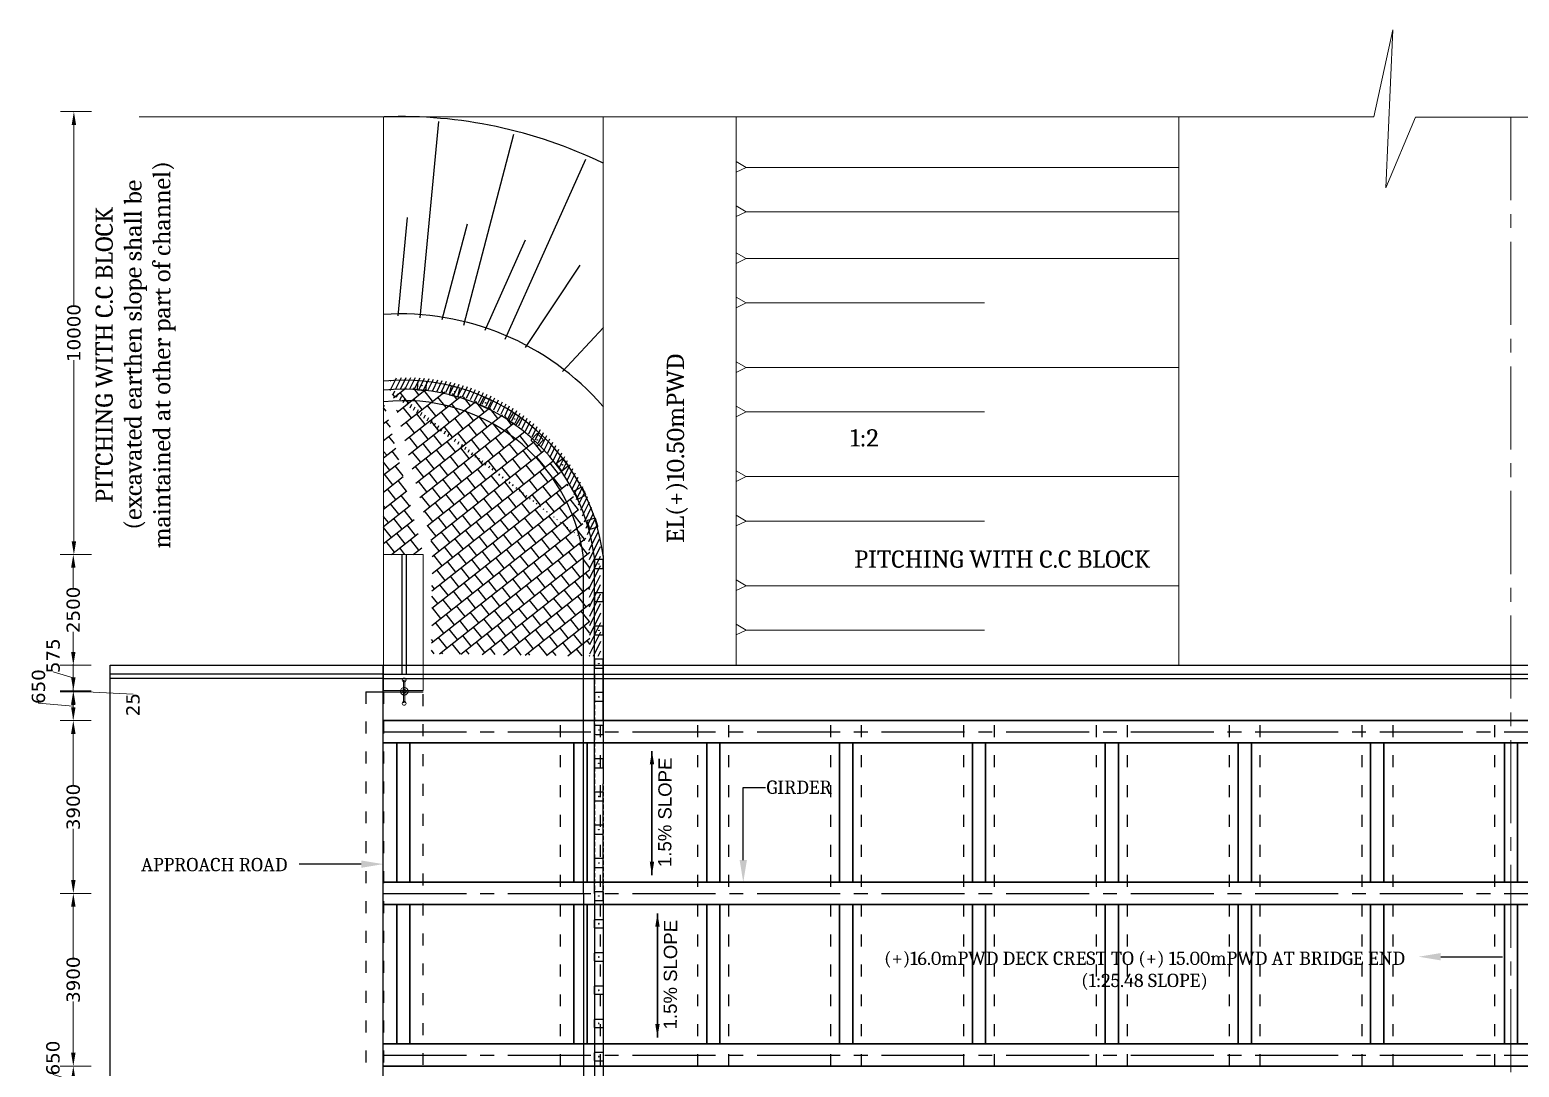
# Model space of a CAD drawing. Header units: millimetres. Extents: x 1475046 to 1606987, y -2702623 to -2509203.
# Drawn here: x 1484894 to 1518529, y -2590998 to -2567577 of the extents above; entities that cross this region are included whole.
import ezdxf
from ezdxf import colors
from ezdxf.entities.mleader import LeaderData, LeaderLine
from ezdxf.math import Vec2, Vec3

# ---------------------------------------------------------------- set-up
doc = ezdxf.new("R2010")
doc.units = ezdxf.units.MM
doc.header["$LTSCALE"] = 25
doc.header["$MEASUREMENT"] = 0
doc.header["$PDMODE"] = 3
for name, pattern in [('ACAD_ISO03W100', [30, 12, -18]), ('CENTER2', [1.125, 0.75, -0.125, 0.125, -0.125]), ('DASHED2', [0.375, 0.25, -0.125])]:
    doc.linetypes.add(name, pattern=pattern)
doc.layers.get('0').update_dxf_attribs({"lineweight": 13})
doc.layers.get('Defpoints').update_dxf_attribs({"color": 230, "lineweight": 9})
for name, color, linetype in [('Brick Wall', 7, 'Continuous'), ('CapBeam', 7, 'DASHED2'), ('Hatch 1', 14, 'Continuous'), ('Precast Post', 8, 'DASHED2'), ('Slope', 14, 'Continuous'), ('SLOPEEARTH', 3, 'Continuous')]:
    doc.layers.add(name, color=color, linetype=linetype)
for name, color, linetype, lineweight in [('COLUMN', 1, 'Continuous', 25), ('DIMEN', 8, 'Continuous', 9), ('grid', 114, 'CENTER2', 20), ('HAJ', 191, 'Continuous', 15), ('Line-1', 7, 'Continuous', 13), ('text', 7, 'Continuous', 18)]:
    doc.layers.add(name, color=color, linetype=linetype, lineweight=lineweight)
doc.styles.add('Arail', font='arial.ttf')
doc.styles.add('DIM', font='isocp3.shx', dxfattribs={"oblique": 10})
doc.styles.get("Standard").update_dxf_attribs({"font": 'swissl.ttf'})
doc.styles.add('swis lt cn bt', font='verdana.ttf')
doc.dimstyles.new('Dim-150', dxfattribs={"dimtxt": 300, "dimasz": 300, "dimexe": 300, "dimexo": 150, "dimgap": 100, "dimtad": 1, "dimdec": 0, "dimzin": 0, "dimdsep": 46, "dimtxsty": 'DIM', "dimblk": 'OBLIQUE', "dimcen": 200, "dimclrd": 5, "dimclre": 5, "dimclrt": 7, "dimadec": 0, "dimazin": 0, "dimtfac": 1, "dimtdec": 0, "dimtmove": 1, "dimatfit": 3, "dimfxl": 1, "dimtolj": 1, "dimtzin": 0, "dimarcsym": 0})
doc.dimstyles.new('meter', dxfattribs={"dimtxt": 150, "dimasz": 5, "dimexe": 3, "dimexo": 4, "dimgap": 1, "dimtad": 1, "dimdec": 0, "dimzin": 0, "dimdsep": 46, "dimtxsty": 'swis lt cn bt', "dimblk": 'OBLIQUE', "dimcen": 3, "dimdle": 3, "dimclrd": 8, "dimclre": 8, "dimclrt": 7, "dimadec": 0, "dimazin": 0, "dimtfac": 1, "dimtdec": 0, "dimtofl": 0, "dimtmove": 1, "dimatfit": 2, "dimldrblk": 'OBLIQUE', "dimfxl": 1, "dimtolj": 1, "dimtzin": 0, "dimlwd": 9, "dimlwe": 9, "dimarcsym": 0})

# ---------------------------------------------------------------- blocks, each defined once
blk = doc.blocks.new('PCP-1')
at = {"linetype": 'Continuous', "ltscale": 5}
blk.add_lwpolyline([(-90, -100), (90, -100), (100, -90), (100, 90), (90, 100), (-90, 100), (-100, 90), (-100, -90)], close=True, dxfattribs=at)
at = {"layer": 'Precast Post', "ltscale": 10}
blk.add_circle((0, 0), 5.06, dxfattribs=at)
blk = doc.blocks.new('*U4')
at = {"layer": 'Precast Post', "ltscale": 10}
blk.add_blockref('PCP-1', (19, 1, 0), dxfattribs=at)
blk = doc.blocks.new('*U5')
at = {"color": 0, "linetype": 'ByBlock', "lineweight": -2, "transparency": 16777216}
blk.add_blockref('*U4', (70, -100, -64), dxfattribs=at)
blk = doc.blocks.new('*U6')
at = {"color": 0, "linetype": 'ByBlock', "lineweight": -2, "transparency": 16777216, "xscale": -1, "rotation": 179.935160625414}
blk.add_blockref('*U5', (-84, -99, 64), dxfattribs=at)
blk = doc.blocks.new('az1')
at = {"layer": 'Hatch 1', "ltscale": 10, "extrusion": (0.007463, 0.010613, 0.999916)}
h = blk.add_hatch(dxfattribs=at)
h.set_pattern_fill('AR-B88', color=0, scale=1.5, angle=38.3189)
h.set_pattern_definition([(38.318853, (368900.66, -1320935.52), (-188.987345, 239.13767), []), (128.318853, (368900.66, -1320935.52), (-308.556178, 144.643994), [304.8, -304.8])])
edge = h.paths.add_edge_path()
edge.add_line((609233, -2283968), (610169, -2287509))
edge.add_line((610169, -2287509), (610151, -2289959))
edge.add_line((610151, -2289959), (613730, -2290009))
edge.add_line((613730, -2290009), (613728, -2287578))
edge.add_ellipse((609587, -2288069), major_axis=(-3367, 2368), ratio=0.999916, start_angle=223.5811, end_angle=310.0431)
at = {"layer": 'Hatch 1', "ltscale": 10}
h = blk.add_hatch(dxfattribs=at)
h.set_pattern_fill('AR-B88', color=0, scale=38, angle=38.318853)
h.paths.add_polyline_path([(609233, -2284137), (609233, -2287589), (610133, -2287589)])
at = {"layer": 'Slope', "ltscale": 15, "extrusion": (0.007463, 0.010613, 0.999916)}
h = blk.add_hatch(dxfattribs=at)
h.set_pattern_fill('ANSI31', color=0, scale=30, angle=18.867)
h.set_pattern_definition([(63.867047, (368954.83, -1320961.56), (-85.513011, 41.953395), [])])
edge = h.paths.add_edge_path()
edge.add_line((609219, -2283799), (609219, -2284063))
edge.add_ellipse((609641, -2288095), major_axis=(-3367, 2368), ratio=0.999916, start_angle=223.5811, end_angle=310.0431, ccw=False)
edge.add_line((613713, -2287489), (613730, -2290010))
edge.add_line((613730, -2290010), (613979, -2290009))
edge.add_line((613979, -2290009), (613963, -2287572))
edge.add_ellipse((612436, -2287517), major_axis=(-1250, 879), ratio=0.999916, start_angle=213.0689, end_angle=217.0842)
edge.add_ellipse((609631, -2288100), major_axis=(-3581, 2519), ratio=0.999916, start_angle=223.4592, end_angle=309.6198)
at = {"layer": 'CapBeam', "color": 0, "ltscale": 10, "extrusion": (0.007463, 0.010613, 0.999916)}
blk.add_line((613998, -2290286, 105), (614198, -2290286, 104), dxfattribs=at)
at = {"layer": 'CapBeam', "color": 0, "ltscale": 10, "extrusion": (0.007466, -1.18412e-14, 0.999972), "elevation": 4585}
for points in [[(613980, -2290286), (613980, -2287739, 0.017522), (613980, -2287632, 0.017522)], [(614180, -2290286), (614180, -2287742, 0.019364), (614179, -2287608, 0.019364)]]:
    blk.add_lwpolyline(points, format="xyb", dxfattribs=at)
at = {"layer": 'Hatch 1', "color": 0, "ltscale": 10, "extrusion": (0.007463, 0.010613, 0.999916)}
for p, q in [((610060, -2282249, -2384), (610472, -2277813, -2434)), ((611039, -2282408, -2390), (612170, -2278100, -2444)), ((611978, -2282725, -2393), (613799, -2278660, -2450)), ((609562, -2282203, -2381), (609768, -2279985, -2406)), ((610555, -2282281, -2387), (611121, -2280127, -2414)), ((611521, -2282521, -2392), (612432, -2280488, -2420)), ((612436, -2282915, -2395), (613666, -2281059, -2423)), ((613273, -2283454, -2395), (614196, -2282462, -2413))]:
    blk.add_line(p, q, dxfattribs=at)
at = {"layer": 'Slope', "color": 0, "ltscale": 15, "extrusion": (0.007463, 0.010613, 0.999916)}
blk.add_line((613675, -2290286, -2346), (613925, -2290286, -2348), dxfattribs=at)
at = {"layer": 'Slope', "color": 0, "ltscale": 15, "extrusion": (0.007466, -1.18412e-14, 0.999972), "elevation": 4585}
blk.add_lwpolyline([(613730, -2290286), (613730, -2287656)], dxfattribs=at)
at = {"layer": 'SLOPEEARTH', "lineweight": -2, "ltscale": 100}
for points, elevation in [([(614193, -2278757), (614171, -2278746, 0.12177), (609241, -2277710, -1.035754)], -89), ([(614196, -2284253), (614182, -2284237, 0.233176), (609228, -2282170, 31.850477)], -31), ([(614199, -2295239), (614198, -2290281), (614197, -2287656, 0.408415), (609236, -2283679, 3.425847)], 191), ([(613998, -2295239), (613997, -2290281), (613995, -2287656, 0.407654), (609236, -2283880, 3.425847)], 191), ([(613749, -2295239), (613748, -2290281), (613747, -2287656, 0.408694), (609236, -2284144, 3.425847)], 191)]:
    blk.add_lwpolyline(points, format="xyb", dxfattribs=dict(at, elevation=elevation))
at = {"color": 0, "linetype": 'ByBlock', "lineweight": -2, "transparency": 16777216, "extrusion": (0.007463, 0.010613, 0.999916), "xscale": -1}
for p, rotation in [((610066, -2283724, -17237), 354.5230794390239), ((610803, -2283858, -17237), 344.951092842385), ((611508, -2284112, -17237), 335.3791062457461), ((612160, -2284480, -17237), 325.8071196491071), ((612688, -2284925, -19690), 316.2351330524681), ((613238, -2285513, -17237), 306.6631464558292), ((613634, -2286149, -17237), 297.0911598591903), ((613918, -2286842, -17237), 287.5191732625513)]:
    blk.add_blockref('*U6', p, dxfattribs=dict(at, rotation=rotation))
at = {"color": 0, "linetype": 'ByBlock', "lineweight": -2, "transparency": 16777216, "extrusion": (0.007463, 0.010613, 0.999916), "rotation": 90.01621968033282}
for name, p in [('*U5', (613979, -2287811, -19657)), ('*U5', (613979, -2288561, -19657)), ('*U5', (613980, -2289311, -19657)), ('*U5', (613980, -2290061, -19657)), ('*U5', (613980, -2290811, -19657)), ('*U4', (614080, -2291491, -19599)), ('*U4', (614080, -2292241, -19599)), ('*U4', (614080, -2292991, -19599)), ('*U4', (614080, -2293741, -19599)), ('*U4', (614081, -2294491, -19599))]:
    blk.add_blockref(name, p, dxfattribs=at)
blk = doc.blocks.new('_Oblique')
at = {"color": 0, "linetype": 'ByBlock', "lineweight": -2}
blk.add_line((-0.5, -0.5), (0.5, 0.5), dxfattribs=at)
blk = doc.blocks.new('*D243')
at = {"layer": 'Defpoints', "color": 0, "ltscale": 100, "transparency": 16777216}
for p in [(1485877, -2590973), (1486712, -2590973), (1486712, -2591623)]:
    blk.add_point(p, dxfattribs=at)
at = {"layer": 'DIMEN', "color": 8, "lineweight": 9, "ltscale": 100, "transparency": 16777216}
for p, q in [((1485419, -2591160), (1485419, -2591158)), ((1485877, -2591298), (1485419, -2591160)), ((1485877, -2591323), (1485877, -2591273))]:
    blk.add_line(p, q, dxfattribs=at)
at = {"layer": 'DIMEN', "color": 5, "lineweight": 9, "ltscale": 100, "transparency": 16777216}
for p, q in [((1486277, -2590973), (1485577, -2590973)), ((1486277, -2591623), (1485577, -2591623))]:
    blk.add_line(p, q, dxfattribs=at)
at = {"layer": 'DIMEN', "color": 8, "ltscale": 100, "transparency": 16777216}
for points in [[(1485827, -2591273), (1485927, -2591273), (1485877, -2590973)], [(1485827, -2591323), (1485927, -2591323), (1485877, -2591623)]]:
    blk.add_solid(points, dxfattribs=at)
at = {"layer": 'DIMEN', "color": 7, "ltscale": 100, "transparency": 16777216, "insert": (1485419, -2590791), "char_height": 300, "attachment_point": 5, "rotation": 90, "style": 'swis lt cn bt'}
blk.add_mtext('\\A1;650', dxfattribs=at)
blk = doc.blocks.new('*D244')
at = {"layer": 'Defpoints', "color": 0, "ltscale": 100, "transparency": 16777216}
for p in [(1485877, -2587073), (1486712, -2587073), (1486712, -2590973)]:
    blk.add_point(p, dxfattribs=at)
at = {"layer": 'DIMEN', "color": 5, "lineweight": 9, "ltscale": 100, "transparency": 16777216}
for p, q in [((1486277, -2587073), (1485577, -2587073)), ((1486277, -2590973), (1485577, -2590973))]:
    blk.add_line(p, q, dxfattribs=at)
at = {"layer": 'DIMEN', "color": 8, "lineweight": 9, "ltscale": 100, "transparency": 16777216}
for p, q in [((1485877, -2587373), (1485877, -2588528)), ((1485877, -2590673), (1485877, -2589518))]:
    blk.add_line(p, q, dxfattribs=at)
at = {"layer": 'DIMEN', "color": 8, "ltscale": 100, "transparency": 16777216}
for points in [[(1485827, -2587373), (1485927, -2587373), (1485877, -2587073)], [(1485827, -2590673), (1485927, -2590673), (1485877, -2590973)]]:
    blk.add_solid(points, dxfattribs=at)
at = {"layer": 'DIMEN', "color": 7, "ltscale": 100, "transparency": 16777216, "insert": (1485877, -2589023), "char_height": 300, "attachment_point": 5, "rotation": 90, "style": 'swis lt cn bt'}
blk.add_mtext('\\A1;3900', dxfattribs=at)
blk = doc.blocks.new('*D245')
at = {"layer": 'Defpoints', "color": 0, "ltscale": 100, "transparency": 16777216}
for p in [(1485877, -2583173), (1486712, -2583173), (1486712, -2587073)]:
    blk.add_point(p, dxfattribs=at)
at = {"layer": 'DIMEN', "color": 5, "lineweight": 9, "ltscale": 100, "transparency": 16777216}
for p, q in [((1486277, -2583173), (1485577, -2583173)), ((1486277, -2587073), (1485577, -2587073))]:
    blk.add_line(p, q, dxfattribs=at)
at = {"layer": 'DIMEN', "color": 8, "lineweight": 9, "ltscale": 100, "transparency": 16777216}
for p, q in [((1485877, -2583473), (1485877, -2584628)), ((1485877, -2586773), (1485877, -2585618))]:
    blk.add_line(p, q, dxfattribs=at)
at = {"layer": 'DIMEN', "color": 8, "ltscale": 100, "transparency": 16777216}
for points in [[(1485827, -2583473), (1485927, -2583473), (1485877, -2583173)], [(1485827, -2586773), (1485927, -2586773), (1485877, -2587073)]]:
    blk.add_solid(points, dxfattribs=at)
at = {"layer": 'DIMEN', "color": 7, "ltscale": 100, "transparency": 16777216, "insert": (1485877, -2585123), "char_height": 300, "attachment_point": 5, "rotation": 90, "style": 'swis lt cn bt'}
blk.add_mtext('\\A1;3900', dxfattribs=at)
blk = doc.blocks.new('*D246')
at = {"layer": 'Defpoints', "color": 0, "ltscale": 100, "transparency": 16777216}
for p in [(1485877, -2582523), (1486712, -2582523), (1486712, -2583173)]:
    blk.add_point(p, dxfattribs=at)
at = {"layer": 'DIMEN', "color": 8, "lineweight": 9, "ltscale": 100, "transparency": 16777216}
for p, q in [((1485091, -2582776), (1485091, -2582774)), ((1485877, -2582848), (1485091, -2582776)), ((1485877, -2582873), (1485877, -2582823))]:
    blk.add_line(p, q, dxfattribs=at)
at = {"layer": 'DIMEN', "color": 5, "lineweight": 9, "ltscale": 100, "transparency": 16777216}
for p, q in [((1486277, -2582523), (1485577, -2582523)), ((1486277, -2583173), (1485577, -2583173))]:
    blk.add_line(p, q, dxfattribs=at)
at = {"layer": 'DIMEN', "color": 8, "ltscale": 100, "transparency": 16777216}
for points in [[(1485827, -2582823), (1485927, -2582823), (1485877, -2582523)], [(1485827, -2582873), (1485927, -2582873), (1485877, -2583173)]]:
    blk.add_solid(points, dxfattribs=at)
at = {"layer": 'DIMEN', "color": 7, "ltscale": 100, "transparency": 16777216, "insert": (1485091, -2582406), "char_height": 300, "attachment_point": 5, "rotation": 90, "style": 'swis lt cn bt'}
blk.add_mtext('\\A1;650', dxfattribs=at)
blk = doc.blocks.new('*D247')
at = {"layer": 'Defpoints', "color": 0, "ltscale": 100, "transparency": 16777216}
for p in [(1485877, -2582497), (1486712, -2582497), (1486712, -2582522)]:
    blk.add_point(p, dxfattribs=at)
at = {"layer": 'DIMEN', "color": 8, "lineweight": 9, "ltscale": 100, "transparency": 16777216}
for p, q in [((1485877, -2582197), (1485877, -2581897)), ((1485877, -2582522), (1485877, -2582497)), ((1485877, -2582509), (1487226, -2582577)), ((1487226, -2582577), (1487226, -2582579)), ((1485877, -2582822), (1485877, -2583122))]:
    blk.add_line(p, q, dxfattribs=at)
at = {"layer": 'DIMEN', "color": 5, "lineweight": 9, "ltscale": 100, "transparency": 16777216}
for p, q in [((1486277, -2582497), (1485577, -2582497)), ((1486277, -2582522), (1485577, -2582522))]:
    blk.add_line(p, q, dxfattribs=at)
at = {"layer": 'DIMEN', "color": 8, "ltscale": 100, "transparency": 16777216}
for points in [[(1485827, -2582197), (1485927, -2582197), (1485877, -2582497)], [(1485827, -2582822), (1485927, -2582822), (1485877, -2582522)]]:
    blk.add_solid(points, dxfattribs=at)
at = {"layer": 'DIMEN', "color": 7, "ltscale": 100, "transparency": 16777216, "insert": (1487226, -2582812), "char_height": 300, "attachment_point": 5, "rotation": 90, "style": 'swis lt cn bt'}
blk.add_mtext('\\A1;25', dxfattribs=at)
blk = doc.blocks.new('*D248')
at = {"layer": 'Defpoints', "color": 0, "ltscale": 100, "transparency": 16777216}
for p in [(1485877, -2581922), (1486712, -2581922), (1486712, -2582497)]:
    blk.add_point(p, dxfattribs=at)
at = {"layer": 'DIMEN', "color": 8, "lineweight": 9, "ltscale": 100, "transparency": 16777216}
for p, q in [((1485877, -2581622), (1485877, -2581322)), ((1485422, -2582073), (1485422, -2582071)), ((1485877, -2582209), (1485422, -2582073)), ((1485877, -2582497), (1485877, -2581922)), ((1485877, -2582797), (1485877, -2583097))]:
    blk.add_line(p, q, dxfattribs=at)
at = {"layer": 'DIMEN', "color": 5, "lineweight": 9, "ltscale": 100, "transparency": 16777216}
for p, q in [((1486277, -2581922), (1485577, -2581922)), ((1486277, -2582497), (1485577, -2582497))]:
    blk.add_line(p, q, dxfattribs=at)
at = {"layer": 'DIMEN', "color": 8, "ltscale": 100, "transparency": 16777216}
for points in [[(1485827, -2581622), (1485927, -2581622), (1485877, -2581922)], [(1485827, -2582797), (1485927, -2582797), (1485877, -2582497)]]:
    blk.add_solid(points, dxfattribs=at)
at = {"layer": 'DIMEN', "color": 7, "ltscale": 100, "transparency": 16777216, "insert": (1485422, -2581710), "char_height": 300, "attachment_point": 5, "rotation": 90, "style": 'swis lt cn bt'}
blk.add_mtext('\\A1;575', dxfattribs=at)
blk = doc.blocks.new('*D249')
at = {"layer": 'Defpoints', "color": 0, "ltscale": 100, "transparency": 16777216}
for p in [(1485877, -2579423), (1486712, -2579423), (1486712, -2581923)]:
    blk.add_point(p, dxfattribs=at)
at = {"layer": 'DIMEN', "color": 5, "lineweight": 9, "ltscale": 100, "transparency": 16777216}
for p, q in [((1486277, -2579423), (1485577, -2579423)), ((1486277, -2581923), (1485577, -2581923))]:
    blk.add_line(p, q, dxfattribs=at)
at = {"layer": 'DIMEN', "color": 8, "lineweight": 9, "ltscale": 100, "transparency": 16777216}
for p, q in [((1485877, -2579723), (1485877, -2580177)), ((1485877, -2581623), (1485877, -2581169))]:
    blk.add_line(p, q, dxfattribs=at)
at = {"layer": 'DIMEN', "color": 8, "ltscale": 100, "transparency": 16777216}
for points in [[(1485827, -2579723), (1485927, -2579723), (1485877, -2579423)], [(1485827, -2581623), (1485927, -2581623), (1485877, -2581923)]]:
    blk.add_solid(points, dxfattribs=at)
at = {"layer": 'DIMEN', "color": 7, "ltscale": 100, "transparency": 16777216, "insert": (1485877, -2580673), "char_height": 300, "attachment_point": 5, "rotation": 90, "style": 'swis lt cn bt'}
blk.add_mtext('\\A1;2500', dxfattribs=at)
blk = doc.blocks.new('*D320')
at = {"layer": 'Defpoints', "color": 0, "ltscale": 100, "transparency": 16777216}
for p in [(1485890, -2569423), (1487368, -2569423), (1486712, -2579423)]:
    blk.add_point(p, dxfattribs=at)
at = {"layer": 'DIMEN', "color": 5, "lineweight": 9, "ltscale": 100, "transparency": 16777216}
for p, q in [((1486290, -2569423), (1485590, -2569423)), ((1486290, -2579423), (1485590, -2579423))]:
    blk.add_line(p, q, dxfattribs=at)
at = {"layer": 'DIMEN', "color": 8, "lineweight": 9, "ltscale": 100, "transparency": 16777216}
for p, q in [((1485890, -2569723), (1485890, -2573807)), ((1485890, -2579123), (1485890, -2575038))]:
    blk.add_line(p, q, dxfattribs=at)
at = {"layer": 'DIMEN', "color": 8, "ltscale": 100, "transparency": 16777216}
for points in [[(1485840, -2569723), (1485940, -2569723), (1485890, -2569423)], [(1485840, -2579123), (1485940, -2579123), (1485890, -2579423)]]:
    blk.add_solid(points, dxfattribs=at)
at = {"layer": 'DIMEN', "color": 7, "ltscale": 100, "transparency": 16777216, "insert": (1485890, -2574423), "char_height": 300, "attachment_point": 5, "rotation": 90, "style": 'swis lt cn bt'}
blk.add_mtext('\\A1;10000', dxfattribs=at)

msp = doc.modelspace()

# ---------------------------------------------------------------- linework, layer by layer
at = {"color": 2, "linetype": 'CENTER2', "lineweight": 0, "ltscale": 100}
msp.add_line((1518343.1, -2569550.7), (1518343.1, -2604586.3), dxfattribs=at)
at = {"ltscale": 100}
for p, q in [((1493336, -2582773.5), (1493336, -2582258.7)), ((1493361.8, -2582773.5), (1493361.8, -2582258.7))]:
    msp.add_line(p, q, dxfattribs=at)
at = {"color": 2, "linetype": 'CENTER2', "lineweight": -2, "ltscale": 100}
for p, q in [((1492879.9, -2583422.8), (1543783.9, -2583422.8)), ((1492879.9, -2587072.8), (1543783.9, -2587072.8)), ((1492879.9, -2590722.8), (1543783.9, -2590722.8))]:
    msp.add_line(p, q, dxfattribs=at)
at = {"ltscale": 100}
for centre, radius in [((1493349.8, -2582511.3), 85.8), ((1493349.8, -2582257.5), 42.9), ((1493349.8, -2582511.3), 42.9), ((1493349.8, -2582783.1), 42.9)]:
    msp.add_circle(centre, radius, dxfattribs=at)
at = {"layer": 'Brick Wall', "color": 8, "linetype": 'DASHED2', "ltscale": 15, "extrusion": (0.007466, -1.18412e-14, 0.999972), "elevation": 11182.2}
msp.add_lwpolyline([(1497352.5, -2582115), (1497351.4, -2587072.5)], dxfattribs=at)
at = {"layer": 'CapBeam', "color": 8, "linetype": 'DASHED2', "ltscale": 15, "extrusion": (0.007466, -1.18412e-14, 0.999972), "elevation": 11182.2}
for points in [[(1497602.2, -2582115.1), (1497601.3, -2587072.6)], [(1497802.2, -2582115.1), (1497801.3, -2587072.7)]]:
    msp.add_lwpolyline(points, dxfattribs=at)
at = {"layer": 'COLUMN', "lineweight": 20, "ltscale": 100}
for p, q in [((1492879.9, -2582496.6), (1492879.9, -2579422.8)), ((1492879.9, -2579422.8), (1493779.9, -2579422.8)), ((1493779.9, -2579422.8), (1493779.9, -2582496.6))]:
    msp.add_line(p, q, dxfattribs=at)
at = {"layer": 'COLUMN', "lineweight": 30, "ltscale": 100}
for p, q in [((1543783.9, -2583172.8), (1492879.9, -2583172.8)), ((1543783.9, -2583672.8), (1492879.9, -2583672.8)), ((1543783.9, -2586822.8), (1492879.9, -2586822.8)), ((1543783.9, -2587322.8), (1492879.9, -2587322.8)), ((1543783.9, -2590472.8), (1492879.9, -2590472.8)), ((1492879.9, -2590972.8), (1543783.9, -2590972.8))]:
    msp.add_line(p, q, dxfattribs=at)
at = {"layer": 'COLUMN', "lineweight": 20, "ltscale": 100}
msp.add_lwpolyline([(1492879.9, -2582496.6), (1493779.9, -2582496.6)], dxfattribs=at)
at = {"layer": 'COLUMN', "lineweight": 30, "ltscale": 100}
for points in [[(1493179.9, -2586822.8), (1493479.9, -2586822.8), (1493479.9, -2583672.8), (1493179.9, -2583672.8)], [(1497179.9, -2586822.8), (1497479.9, -2586822.8), (1497479.9, -2583672.8), (1497179.9, -2583672.8)], [(1500179.9, -2586822.8), (1500479.9, -2586822.8), (1500479.9, -2583672.8), (1500179.9, -2583672.8)], [(1503179.9, -2586822.8), (1503479.9, -2586822.8), (1503479.9, -2583672.8), (1503179.9, -2583672.8)], [(1506179.9, -2586822.8), (1506479.9, -2586822.8), (1506479.9, -2583672.8), (1506179.9, -2583672.8)], [(1509179.9, -2586822.8), (1509479.9, -2586822.8), (1509479.9, -2583672.8), (1509179.9, -2583672.8)], [(1512179.9, -2586822.8), (1512479.9, -2586822.8), (1512479.9, -2583672.8), (1512179.9, -2583672.8)], [(1515170.1, -2586822.8), (1515470.1, -2586822.8), (1515470.1, -2583672.8), (1515170.1, -2583672.8)], [(1518193.1, -2586822.8), (1518493.1, -2586822.8), (1518493.1, -2583672.8), (1518193.1, -2583672.8)], [(1493179.9, -2587322.8), (1493479.9, -2587322.8), (1493479.9, -2590472.8), (1493179.9, -2590472.8)], [(1497179.9, -2587322.8), (1497479.9, -2587322.8), (1497479.9, -2590472.8), (1497179.9, -2590472.8)], [(1500179.9, -2587322.8), (1500479.9, -2587322.8), (1500479.9, -2590472.8), (1500179.9, -2590472.8)], [(1503179.9, -2587322.8), (1503479.9, -2587322.8), (1503479.9, -2590472.8), (1503179.9, -2590472.8)], [(1506179.9, -2587322.8), (1506479.9, -2587322.8), (1506479.9, -2590472.8), (1506179.9, -2590472.8)], [(1509179.9, -2587322.8), (1509479.9, -2587322.8), (1509479.9, -2590472.8), (1509179.9, -2590472.8)], [(1512179.9, -2587322.8), (1512479.9, -2587322.8), (1512479.9, -2590472.8), (1512179.9, -2590472.8)], [(1515170.1, -2587322.8), (1515470.1, -2587322.8), (1515470.1, -2590472.8), (1515170.1, -2590472.8)], [(1518193.1, -2587322.8), (1518493.1, -2587322.8), (1518493.1, -2590472.8), (1518193.1, -2590472.8)]]:
    msp.add_lwpolyline(points, close=True, dxfattribs=at)
at = {"layer": 'grid', "linetype": 'ByBlock', "lineweight": 0, "ltscale": 100}
for p, q in [((1492879.9, -2579422.8), (1492879.9, -2569538.6)), ((1497843.1, -2581922.8), (1497843.1, -2569538.6)), ((1500843.1, -2569538.6), (1500843.1, -2581922.8)), ((1510843.1, -2581922.8), (1510843.1, -2569538.6)), ((1510843.1, -2581922.8), (1510843.1, -2571064.1))]:
    msp.add_line(p, q, dxfattribs=at)
for points in [[(1487363.8, -2569538.6), (1515246.7, -2569538.6), (1515674, -2567577), (1515514.5, -2571145.4), (1516187.4, -2569550.7), (1543168.9, -2569550.7)], [(1500843.1, -2570552), (1501069, -2570683.2), (1500843.1, -2570792.4), (1501069, -2570683.2), (1510843.1, -2570683.2)], [(1500843.1, -2571553.8), (1501069, -2571685), (1500843.1, -2571794.2), (1501069, -2571685), (1510843.1, -2571685)], [(1500843.1, -2572610.2), (1501069, -2572741.4), (1500843.1, -2572850.6), (1501069, -2572741.4), (1510843.1, -2572741.4)], [(1500843.1, -2573612), (1501069, -2573743.2), (1500843.1, -2573852.4), (1501069, -2573743.2), (1506456, -2573743.2)], [(1500843.1, -2575072.1), (1501069, -2575203.3), (1500843.1, -2575312.5), (1501069, -2575203.3), (1510843.1, -2575203.3)], [(1500843.1, -2576073.9), (1501069, -2576205.1), (1500843.1, -2576314.3), (1501069, -2576205.1), (1506456, -2576205.1)], [(1500843.1, -2577534), (1501069, -2577665.2), (1500843.1, -2577774.4), (1501069, -2577665.2), (1510843.1, -2577665.2)], [(1500843.1, -2578535.8), (1501069, -2578667), (1500843.1, -2578776.2), (1501069, -2578667), (1506456, -2578667)], [(1500843.1, -2579995.9), (1501069, -2580127.1), (1500843.1, -2580236.3), (1501069, -2580127.1), (1510843.1, -2580127.1)], [(1500843.1, -2580997.7), (1501069, -2581128.9), (1500843.1, -2581238.1), (1501069, -2581128.9), (1506456, -2581128.9)]]:
    msp.add_lwpolyline(points, dxfattribs=at)
at = {"layer": 'Line-1', "lineweight": -2, "ltscale": 100}
for p, q in [((1493299.8, -2582122.8), (1493299.8, -2579422.8)), ((1493399.8, -2582122.8), (1493399.8, -2579422.8)), ((1492864.7, -2582122.8), (1486712.2, -2582122.8)), ((1492864.7, -2582222.8), (1486712.2, -2582222.8))]:
    msp.add_line(p, q, dxfattribs=at)
msp.add_lwpolyline([(1492879.9, -2581922.8), (1543783.9, -2581922.8)], dxfattribs=at)
for points in [[(1492879.9, -2582122.8, 0.0000731), (1492882.1, -2582122.8), (1543783.9, -2582122.8)], [(1492879.9, -2582222.8, 0.0001078), (1492883.2, -2582222.8), (1543783.9, -2582222.8)]]:
    msp.add_lwpolyline(points, format="xyb", dxfattribs=at)
at = {"layer": 'SLOPEEARTH', "linetype": 'ACAD_ISO03W100', "lineweight": -2, "ltscale": 0.9}
for p, q in [((1492479.9, -2582521.7), (1492479.9, -2591622.8)), ((1492879.8, -2582521.7), (1492879.9, -2591622.8)), ((1493779.9, -2591622.8), (1493779.8, -2582521.8)), ((1496879.9, -2590972.8), (1496879.9, -2583172.8)), ((1497779.9, -2590972.8), (1497779.9, -2583172.8)), ((1499979.9, -2590972.8), (1499979.9, -2583172.8)), ((1500679.9, -2590972.8), (1500679.9, -2583172.8)), ((1502979.9, -2590972.8), (1502979.9, -2583172.8)), ((1503679.9, -2590972.8), (1503679.9, -2583172.8)), ((1505983.7, -2590972.8), (1505983.7, -2583172.8)), ((1506679.9, -2590972.8), (1506679.9, -2583172.8)), ((1508983.7, -2590972.8), (1508983.7, -2583172.8)), ((1509679.9, -2590972.8), (1509679.9, -2583172.8)), ((1511983.7, -2590972.8), (1511983.7, -2583172.8)), ((1512679.9, -2590972.8), (1512679.9, -2583172.8)), ((1514983.7, -2590972.8), (1514983.7, -2583172.8)), ((1515679.9, -2590972.8), (1515679.9, -2583172.8)), ((1517979.9, -2590972.8), (1517979.9, -2583172.8))]:
    msp.add_line(p, q, dxfattribs=at)
at = {"layer": 'SLOPEEARTH', "lineweight": -2, "ltscale": 100}
msp.add_lwpolyline([(1486712.2, -2581922.8), (1492864.7, -2581922.8), (1492864.7, -2592222.8), (1486712.2, -2592222.8)], close=True, dxfattribs=at)
for points in [[(1497843.1, -2583172.8), (1497843.1, -2581922.8)], [(1492479.9, -2582521.7), (1493779.9, -2582521.8)]]:
    msp.add_lwpolyline(points, dxfattribs=at)

# ---------------------------------------------------------------- block references
at = {"color": 0, "linetype": 'ByBlock', "lineweight": -2, "transparency": 16777216, "extrusion": (0.007463, 0.010613, 0.999916), "rotation": 90.01621968033282}
msp.add_blockref('*U4', (1497702.9, -2587128.7, -16101.6), dxfattribs=at)
at = {"layer": 'SLOPEEARTH', "lineweight": -2, "rotation": 359.9713339417599}
msp.add_blockref('az1', (884795.3, -291528.3), dxfattribs=at)
at = {"layer": 'SLOPEEARTH', "lineweight": -2, "xscale": -1, "rotation": 180}
msp.add_blockref('az1', (883646.8, -4882310.7), dxfattribs=at)

# ---------------------------------------------------------------- texts
at = {"layer": 'DIMEN', "ltscale": 100, "char_height": 300, "width": 12773.656, "attachment_point": 7}
for s, insert in [('\\pxqc,t0.11905;{\\fCambria|b0|i0|c0|p18;\\C0;APPROACH ROAD}', (1482671.7, -2586577.1)), ('\\pxqc,t0.11905;{\\fCambria|b0|i0|c0|p18;\\C0;(+)16.0mPWD DECK CREST TO (+) 15.00mPWD AT BRIDGE END\\P(1:25.48 SLOPE)}', (1503679.9, -2589253.6))]:
    msp.add_mtext(s, dxfattribs=dict(at, insert=insert))
at = {"layer": 'HAJ', "ltscale": 15, "char_height": 390, "attachment_point": 7, "rotation": 90}
for s, insert, width in [('\\pxqc,t0.11905;{\\fCambria|b0|i0|c0|p18;PITCHING WITH C.C BLOCK\\P(excavated earthen slope shall be maintained at other part of channel)}', (1488191.2, -2579745.4), 9661.156), ('\\pxt0.11905;{\\fCambria|b0|i0|c0|p18;EL(+)10.50mPWD }', (1499754.8, -2579159.1), 16053.837)]:
    msp.add_mtext(s, dxfattribs=dict(at, insert=insert, width=width))
at = {"layer": 'HAJ', "ltscale": 15, "attachment_point": 7}
for s, insert, char_height, width in [('\\pxt0.11905;{\\fCambria|b0|i0|c0|p18;1:2}', (1503422.3, -2576987.5), 390, 16053.837), ('\\pxt0.11905;{\\fCambria|b0|i0|c0|p18;PITCHING WITH C.C BLOCK}', (1503511.5, -2579726.4), 390, 16053.837), ('\\pxt0.11905;{\\fCambria|b0|i0|c0|p18;GIRDER}', (1501531.8, -2584829.4), 300, 12349.105)]:
    msp.add_mtext(s, dxfattribs=dict(at, insert=insert, char_height=char_height, width=width))
at = {"layer": 'text', "lineweight": 15, "ltscale": 100, "extrusion": (0.000859179, 0.012476, 0.999922), "char_height": 300, "width": 12034.425, "attachment_point": 8, "text_direction": (0.004039, 0.999914, -0.012479), "style": 'Arail'}
for insert in [(1499390.2, -2585244.1), (1499514.5, -2588908.8)]:
    msp.add_mtext('1.5% SLOPE', dxfattribs=dict(at, insert=insert))

# ---------------------------------------------------------------- dimensions: what is measured, and where the dimension line sits
at = {"layer": 'DIMEN', "ltscale": 100}
for base, p1, p2, picture, middle in [((1485889.9, -2569422.6), (1486712.2, -2579422.8), (1487367.7, -2569422.6), '*D320', (1485889.9, -2574422.7)), ((1485876.8, -2579422.8), (1486712.2, -2581922.8), (1486712.2, -2579422.8), '*D249', (1485876.8, -2580672.8)), ((1485876.8, -2581921.8), (1486712.2, -2582496.6), (1486712.1, -2581921.8), '*D248', (1485422.1, -2582069.8)), ((1485876.8, -2583172.8), (1486712.2, -2587072.8), (1486712.2, -2583172.8), '*D245', (1485876.8, -2585122.8)), ((1485876.8, -2587072.8), (1486712.2, -2590972.8), (1486712.2, -2587072.8), '*D244', (1485876.8, -2589022.8)), ((1485876.8, -2590972.8), (1486712.2, -2591622.8), (1486712.2, -2590972.8), '*D243', (1485419.1, -2591157.5))]:
    dim = msp.add_linear_dim(base=base, p1=p1, p2=p2, angle=90, dimstyle='meter', override={"dimtxt": 300, "dimasz": 300, "dimexe": 300, "dimtad": 0, "dimpost": '', "dimsah": 1, "dimdle": 20, "dimclre": 5, "dimfxl": 400, "dimfxlon": 1}, dxfattribs=at)
    dim.commit()
    dim.dimension.update_dxf_attribs({"geometry": picture, "text_midpoint": middle})
for base, p1, p2, picture, middle in [((1485876.8, -2582522.7), (1486712.2, -2583172.8), (1486712.1, -2582522.7), '*D246', (1485091, -2582772.6)), ((1485876.8, -2582496.6), (1486712.2, -2582521.7), (1486712.2, -2582496.6), '*D247', (1487226, -2582580.5))]:
    dim = msp.add_linear_dim(base=base, p1=p1, p2=p2, angle=90, dimstyle='meter', override={"dimtxt": 300, "dimasz": 300, "dimexe": 300, "dimtad": 0, "dimpost": '', "dimsah": 1, "dimdle": 20, "dimclre": 5, "dimfxl": 400, "dimfxlon": 1}, dxfattribs=at)
    dim.commit()
    dim.dimension.update_dxf_attribs({"geometry": picture, "text_midpoint": middle, "dimtype": 160})

# ---------------------------------------------------------------- leaders
at = {"layer": 'grid', "linetype": 'ByBlock', "lineweight": -2, "ltscale": 100}
ml = msp.add_multileader_mtext('Standard', dxfattribs=at)
ml.set_content('', color=256)
ml.set_leader_properties()
ml.build(insert=Vec2(0, 0))
ml.multileader.update_dxf_attribs({"text_right_attachment_type": 6, "dogleg_length": 500, "arrow_head_size": 500})
ctx = ml.context
ctx.base_point, ctx.char_height, ctx.arrow_head_size, ctx.landing_gap_size, ctx.plane_origin = Vec3(1501506.3, -2584681.2), 0.18, 500, 0.09, Vec3(1501006.3, -2586822.8)
ctx.right_attachment = 6
notes = []
notes.append((ctx, [(0, (1, 1, 0), (1501006.3, -2584681.2), (1, 0), 500, [(0, [(1501006.3, -2586822.8)], 0, [])])]))
ctx.mtext.insert, ctx.mtext.flow_direction = Vec3(1501506.4, -2584681.1), 5
at = {"layer": 'grid', "linetype": 'ByBlock', "lineweight": 0, "ltscale": 100}
ml = msp.add_multileader_mtext('Standard', dxfattribs=at)
ml.set_content('', color=256)
ml.set_leader_properties()
ml.build(insert=Vec2(0, 0))
ml.multileader.update_dxf_attribs({"text_right_attachment_type": 6, "dogleg_length": 500, "arrow_head_size": 500})
ctx = ml.context
ctx.base_point, ctx.char_height, ctx.arrow_head_size, ctx.landing_gap_size, ctx.plane_origin = Vec3(1490979.6, -2586413.5), 0.18, 500, 0.09, Vec3(1491479.8, -2587975.2)
ctx.right_attachment, ctx.text_align_type = 6, 2
notes.append((ctx, [(0, (1, 1, 0), (1491479.8, -2586413.5), (-1, 0), 500, [(0, [(1492879.8, -2586413.2)], 0, [])])]))
ctx.mtext.insert, ctx.mtext.alignment, ctx.mtext.flow_direction = Vec3(1490979.7, -2586413.4), 3, 5
ml = msp.add_multileader_mtext('Standard', dxfattribs=at)
ml.set_content('', color=256)
ml.set_leader_properties()
ml.build(insert=Vec2(0, 0))
ml.multileader.update_dxf_attribs({"text_right_attachment_type": 6, "dogleg_length": 500, "arrow_head_size": 500})
ctx = ml.context
ctx.base_point, ctx.char_height, ctx.arrow_head_size, ctx.landing_gap_size, ctx.plane_origin = Vec3(1518155.2, -2588503.7), 0.18, 500, 0.09, Vec3(1517655.2, -2590065.3)
ctx.right_attachment = 6
notes.append((ctx, [(0, (1, 1, 0), (1517655.2, -2588503.7), (1, 0), 500, [(0, [(1516255.2, -2588503.3)], 0, [])])]))
ctx.mtext.insert, ctx.mtext.flow_direction = Vec3(1518155.3, -2588503.6), 5
at = {"layer": 'text', "ltscale": 20}
for points in [[(1498944.3, -2586660.6, -8.3), (1498944.3, -2583859.9, 26.9)], [(1498944.3, -2583859.9, -8.3), (1498944.3, -2586660.6, 26.9)], [(1499068.5, -2590325.3, -8.3), (1499068.5, -2587524.6, 26.9)], [(1499068.5, -2587524.6, -8.3), (1499068.5, -2590325.3, 26.9)]]:
    msp.add_leader(points, dimstyle='Dim-150', dxfattribs=at)
for ctx, leaders in notes:
    for number, flags, end, landing, length, lines in leaders:
        leader = LeaderData()
        leader.index, (leader.has_last_leader_line, leader.has_dogleg_vector, leader.attachment_direction) = number, flags
        leader.last_leader_point, leader.dogleg_vector, leader.dogleg_length = Vec3(end), Vec3(landing), length
        for number, points, colour, breaks in lines:
            line = LeaderLine()
            line.index, line.vertices, line.color, line.breaks = number, Vec3.list(points), colors.encode_raw_color(colour), breaks
            leader.lines.append(line)
        ctx.leaders.append(leader)

doc.saveas('drawing.dxf')
